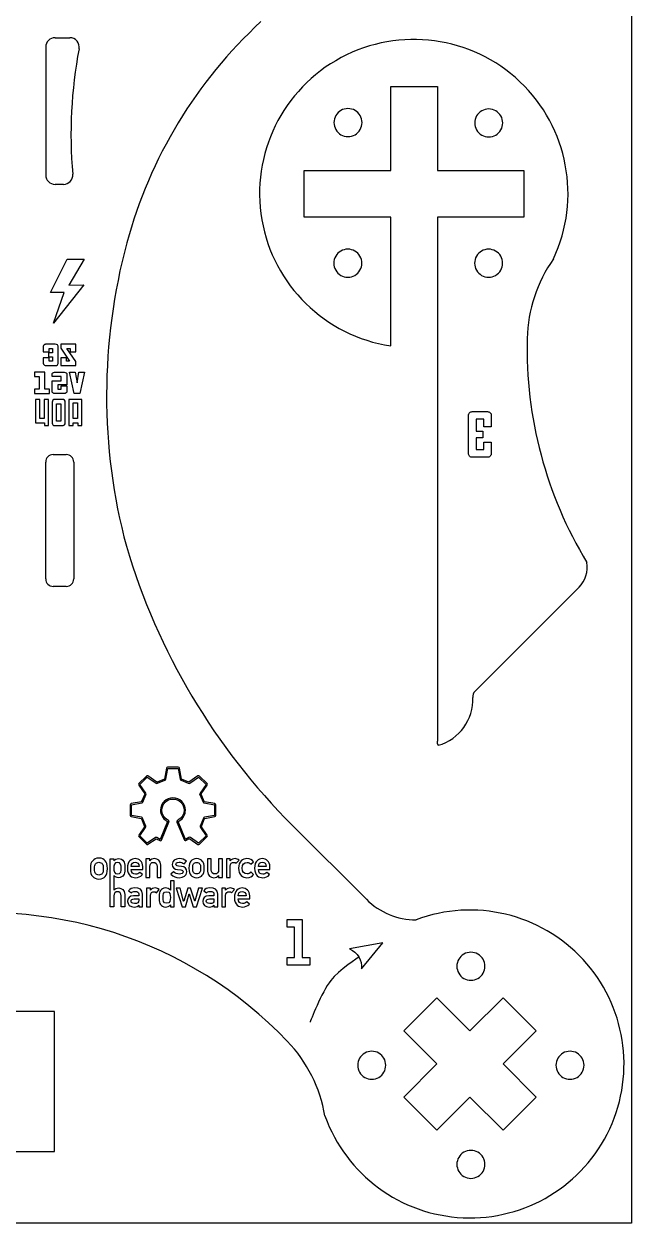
# Model space of a CAD drawing. Extents: x 0 to 853, y 0 to 850.
# Drawn here: x 665.9 to 851.4, y 0.3 to 364 of the extents above; entities that cross this region are included whole.
import ezdxf

# ---------------------------------------------------------------- set-up
doc = ezdxf.new("R2010")
doc.units = 0
doc.layers.add('corte', color=7, linetype='CONTINUOUS')
doc.layers.add('Grabado', color=7, linetype='CONTINUOUS')

msp = doc.modelspace()

# ---------------------------------------------------------------- linework, layer by layer
at = {"layer": 'corte', "color": 5}
for points in [[(672.513007, 356.996464), (672.513007, 318.154256)], [(675.345766, 359.829215), (679.839138, 359.829215)], [(777.104311, 345.041064), (791.268092, 345.041064)], [(777.104311, 319.546254), (777.104311, 345.041064)], [(791.268092, 345.041064), (791.268092, 319.546254)], [(750.901309, 319.546254), (777.104311, 319.546254)], [(750.901309, 305.382473), (750.901309, 319.546254)], [(791.268092, 319.546254), (817.471087, 319.546254)], [(817.471087, 319.546254), (817.471087, 305.382473)], [(677.887671, 315.321528), (675.345766, 315.321528)], [(777.104311, 305.382473), (750.901309, 305.382473)], [(777.104311, 266.334705), (777.104311, 305.382473)], [(791.268092, 305.382473), (791.268092, 146.540867)], [(817.471087, 305.382473), (791.268092, 305.382473)], [(674.779216, 233.350018), (678.745076, 233.350018)], [(672.513007, 195.661465), (672.513007, 231.083849)], [(681.011277, 231.083849), (681.011277, 195.661465)], [(678.745076, 193.395216), (674.779216, 193.395216)], [(802.592286, 161.548566), (834.166995, 193.123259)], [(747.340879, 120.852939), (769.730137, 98.463626)], [(675.21365, 64.478434), (661.049861, 64.478434)], [(675.21365, 21.987002), (675.21365, 64.478434)], [(661.049861, 21.987002), (675.21365, 21.987002)]]:
    msp.add_lwpolyline(points, dxfattribs=at)
for points in [[(764.144959, 338.327428)], [(806.806277, 338.206461)], [(764.102667, 295.66611)], [(806.763985, 295.66611)], [(805.644673, 78.158763)], [(775.598704, 48.112875)], [(835.690561, 48.112875)], [(805.644673, 18.066906)]]:
    msp.add_lwpolyline(points, close=True, dxfattribs=at)
at = {"layer": 'corte', "color": 1}
msp.add_lwpolyline([(781.089418, 58.523826), (791.104725, 48.508511), (781.089418, 38.493205), (791.104725, 28.477898), (801.120032, 38.493205), (811.135347, 28.477898), (821.150654, 38.493205), (811.135339, 48.508511), (821.150654, 58.523826), (811.135347, 68.539133), (801.120032, 58.523826), (791.104725, 68.539133)], close=True, dxfattribs=at)
at = {"layer": 'corte', "color": 5}
for points in [[(737.755862, 364.698913), (718.155957, 346.597482), (704.067211, 323.328278), (697.112023, 297.570883)], [(816.265686, 346.455291), (801.656929, 360.317492), (779.811623, 363.263896), (762.052336, 353.767362)], [(675.345766, 359.829215), (673.781279, 359.829217), (672.51301, 358.560951), (672.513007, 356.996464)], [(682.622523, 356.469887), (680.249512, 343.926537), (679.60596, 331.117236), (680.709814, 318.399204)], [(682.02044, 358.803785), (681.482274, 359.453309), (680.682646, 359.829215), (679.839138, 359.829215)], [(682.622523, 356.469887), (682.779319, 357.298693), (682.558606, 358.154261), (682.02044, 358.803785)], [(762.052336, 353.767362), (744.29305, 344.270829), (734.613226, 324.466797), (738.029982, 304.619827)], [(826.408888, 292.699648), (834.961654, 310.932218), (830.874444, 332.59309), (816.265686, 346.455291)], [(764.144959, 338.327428), (762.626268, 338.32836), (761.222541, 337.518683), (760.462927, 336.203614)], [(767.82699, 336.203614), (767.067376, 337.518683), (765.663649, 338.32836), (764.144959, 338.327428)], [(760.462927, 336.203614), (759.703313, 334.888544), (759.703313, 333.268042), (760.462927, 331.952973)], [(767.82699, 331.952973), (768.586605, 333.268042), (768.586605, 334.888544), (767.82699, 336.203614)], [(803.124245, 336.082646), (802.364631, 334.767577), (802.364631, 333.147075), (803.124245, 331.832005)], [(806.806277, 338.206461), (805.287586, 338.207393), (803.883859, 337.397716), (803.124245, 336.082646)], [(810.488308, 336.082646), (809.728694, 337.397716), (808.324967, 338.207393), (806.806277, 338.206461)], [(810.488308, 331.832005), (811.247923, 333.147075), (811.247923, 334.767577), (810.488308, 336.082646)], [(760.462927, 331.952973), (761.222541, 330.637903), (762.626268, 329.828226), (764.144959, 329.829158)], [(764.144959, 329.829158), (765.663649, 329.828226), (767.067376, 330.637903), (767.82699, 331.952973)], [(803.124245, 331.832005), (803.883859, 330.516936), (805.287586, 329.707259), (806.806277, 329.708191)], [(806.806277, 329.708191), (808.324967, 329.707259), (809.728694, 330.516936), (810.488308, 331.832005)], [(672.513007, 318.154256), (672.513023, 316.589778), (673.781288, 315.321527), (675.345766, 315.321528)], [(679.975526, 316.239775), (680.512063, 316.824894), (680.778452, 317.608303), (680.709814, 318.399204)], [(677.887671, 315.321528), (678.681545, 315.32153), (679.438988, 315.654657), (679.975526, 316.239775)], [(738.029982, 304.619827), (741.446739, 284.772858), (757.191765, 269.345842), (777.104311, 266.334705)], [(697.112023, 297.570883), (688.978907, 267.451268), (688.928944, 235.719933), (696.967167, 205.574856)], [(764.102667, 295.66611), (762.583976, 295.667042), (761.18025, 294.857365), (760.420635, 293.542296)], [(767.784699, 293.542296), (767.025084, 294.857365), (765.621358, 295.667042), (764.102667, 295.66611)], [(806.763985, 295.66611), (805.245294, 295.667042), (803.841568, 294.857365), (803.081953, 293.542296)], [(810.446017, 293.542296), (809.686402, 294.857365), (808.282676, 295.667042), (806.763985, 295.66611)], [(760.420635, 293.542296), (759.661021, 292.227226), (759.661021, 290.606724), (760.420635, 289.291655)], [(767.784699, 289.291655), (768.544313, 290.606724), (768.544313, 292.227226), (767.784699, 293.542296)], [(803.081953, 293.542296), (802.322339, 292.227226), (802.322339, 290.606724), (803.081953, 289.291655)], [(810.446017, 289.291655), (811.205631, 290.606724), (811.205631, 292.227226), (810.446017, 293.542296)], [(826.408888, 292.699648), (821.418729, 285.627821), (818.648393, 277.229731), (818.451313, 268.576779)], [(760.420635, 289.291655), (761.18025, 287.976585), (762.583976, 287.166908), (764.102667, 287.16784)], [(764.102667, 287.16784), (765.621358, 287.166908), (767.025084, 287.976585), (767.784699, 289.291655)], [(803.081953, 289.291655), (803.841568, 287.976585), (805.245294, 287.166908), (806.763985, 287.16784)], [(806.763985, 287.16784), (808.282676, 287.166908), (809.686402, 287.976585), (810.446017, 289.291655)], [(818.451313, 268.576779), (817.907062, 244.679231), (824.1737, 221.120119), (836.519267, 200.651216)], [(674.779216, 233.350018), (673.527638, 233.35002), (672.513027, 232.335427), (672.513007, 231.083849)], [(681.011277, 231.083849), (681.011257, 232.335424), (679.996651, 233.350016), (678.745076, 233.350018)], [(696.967167, 205.574856), (706.427698, 173.574091), (723.744794, 144.449027), (747.340879, 120.852939)], [(834.166995, 193.123259), (836.138512, 195.094775), (837.017552, 197.907958), (836.519267, 200.651216)], [(672.513007, 195.661465), (672.512995, 195.060422), (672.751751, 194.483992), (673.176749, 194.058986)], [(673.176749, 194.058986), (673.601747, 193.633981), (674.178173, 193.395215), (674.779216, 193.395216)], [(678.745076, 193.395216), (679.346118, 193.395217), (679.922541, 193.633984), (680.347538, 194.058989)], [(680.347538, 194.058989), (680.772534, 194.483994), (681.011288, 195.060423), (681.011277, 195.661465)], [(802.592286, 161.548566), (802.105382, 161.061642), (801.866281, 160.379749), (801.942479, 159.695377)], [(791.515591, 145.178983), (797.937381, 147.013783), (802.254349, 153.023899), (801.942479, 159.695377)], [(791.268092, 146.540867), (791.108045, 146.074762), (791.201781, 145.558973), (791.515591, 145.178983)], [(745.743001, 55.427358), (716.25915, 86.285484), (673.155468, 100.115502), (631.221927, 92.171981)], [(769.730137, 98.463626), (773.721968, 94.47179), (779.139447, 92.234435), (784.78474, 92.246251)], [(835.380548, 80.2269), (822.514102, 94.124505), (802.526785, 98.872617), (784.78474, 92.246251)], [(799.270922, 81.83865), (797.956225, 81.079609), (797.146338, 79.676845), (797.146338, 78.158763)], [(803.520089, 81.83865), (802.205392, 82.597691), (800.585619, 82.597691), (799.270922, 81.83865)], [(805.644673, 78.158763), (805.644673, 79.676845), (804.834786, 81.079609), (803.520089, 81.83865)], [(843.471365, 28.856292), (851.443183, 46.035902), (848.246995, 66.329295), (835.380548, 80.2269)], [(797.146338, 78.158763), (797.146338, 76.640682), (797.956225, 75.237917), (799.270922, 74.478876)], [(803.520089, 74.478876), (804.834786, 75.237917), (805.644673, 76.640682), (805.644673, 78.158763)], [(799.270922, 74.478876), (800.585619, 73.719835), (802.205392, 73.719835), (803.520089, 74.478876)], [(757.173628, 32.743122), (755.701644, 41.272216), (751.722208, 49.169462), (745.743001, 55.427358)], [(769.222514, 51.799938), (767.906559, 51.03898), (767.097357, 49.633001), (767.10045, 48.112875)], [(773.47664, 51.799938), (772.160685, 52.560895), (770.538469, 52.560895), (769.222514, 51.799938)], [(775.598704, 48.112875), (775.601797, 49.633001), (774.792595, 51.03898), (773.47664, 51.799938)], [(829.314371, 51.799938), (827.998416, 51.03898), (827.189214, 49.633001), (827.192307, 48.112875)], [(833.568497, 51.799938), (832.252542, 52.560895), (830.630326, 52.560895), (829.314371, 51.799938)], [(835.690561, 48.112875), (835.693654, 49.633001), (834.884452, 51.03898), (833.568497, 51.799938)], [(767.10045, 48.112875), (767.097357, 46.592749), (767.906559, 45.186769), (769.222514, 44.425812)], [(773.47664, 44.425812), (774.792595, 45.186769), (775.601797, 46.592749), (775.598704, 48.112875)], [(827.192307, 48.112875), (827.189214, 46.592749), (827.998416, 45.186769), (829.314371, 44.425812)], [(833.568497, 44.425812), (834.884452, 45.186769), (835.693654, 46.592749), (835.690561, 48.112875)], [(769.222514, 44.425812), (770.538469, 43.664855), (772.160685, 43.664855), (773.47664, 44.425812)], [(829.314371, 44.425812), (830.630326, 43.664855), (832.252542, 43.664855), (833.568497, 44.425812)], [(757.173628, 32.743122), (763.568771, 14.916427), (780.099472, 2.719161), (799.019375, 1.867013)], [(799.019375, 1.867013), (817.939278, 1.014865), (835.499547, 11.676683), (843.471365, 28.856292)], [(803.520089, 21.746793), (802.205392, 22.505833), (800.585619, 22.505833), (799.270922, 21.746793)], [(799.270922, 21.746793), (797.956225, 20.987752), (797.146338, 19.584987), (797.146338, 18.066906)], [(805.644673, 18.066906), (805.644673, 19.584987), (804.834786, 20.987752), (803.520089, 21.746793)], [(797.146338, 18.066906), (797.146338, 16.548825), (797.956225, 15.14606), (799.270922, 14.387019)], [(803.520089, 14.387019), (804.834786, 15.14606), (805.644673, 16.548825), (805.644673, 18.066906)], [(799.270922, 14.387019), (800.585619, 13.627978), (802.205392, 13.627978), (803.520089, 14.387019)]]:
    msp.add_open_spline(points, degree=3, dxfattribs=at)
at = {"layer": 'Grabado', "color": 1}
for points in [[(0.280134, 850.095857), (850.10729, 850.095857), (850.10729, 0.268701), (0.280134, 0.268701)], [(679.045375, 292.592055), (684.203815, 292.592055), (679.540015, 284.748397), (684.062485, 284.819047), (674.876223, 273.194895), (678.126745, 282.52248), (673.957593, 282.52248)], [(677.107572, 266.849566), (677.107572, 265.650366), (679.775793, 261.653031), (678.846412, 261.653031), (678.846412, 262.692338), (677.107572, 262.692338), (677.107572, 260.353897), (681.604574, 260.353897), (681.604574, 261.553097), (678.946346, 265.540439), (679.88572, 265.540439), (679.88572, 264.511125), (681.604574, 264.511125), (681.604574, 266.849566)], [(669.144129, 257.046102), (670.533203, 257.046102), (670.533203, 253.158694), (669.144129, 253.158694), (669.144129, 251.85956), (673.641131, 251.85956), (673.641131, 253.158694), (672.26205, 253.158694), (672.26205, 258.355229), (669.144129, 258.355229)], [(679.73207, 258.355229), (681.480904, 258.355229), (682.010551, 255.117388), (682.560185, 258.355229), (684.299025, 258.355229), (682.859985, 251.85956), (681.181104, 251.85956)], [(672.041469, 249.09751), (672.041469, 244.304705), (670.722349, 244.304705), (670.722349, 250.108836), (669.403228, 250.108836), (669.403228, 242.985585), (672.129411, 242.985585), (672.129411, 242.150142), (673.382575, 242.150142), (673.382575, 250.108836), (672.041469, 250.108836)], [(675.811268, 243.45827), (675.811268, 248.756737), (677.130388, 248.756737), (677.130388, 243.45827)], [(677.658037, 250.08685)], [(679.537096, 250.108836), (679.537096, 242.150142), (680.856216, 242.150142), (680.856216, 242.985585), (682.263278, 242.985585), (682.263278, 242.150142), (683.516443, 242.150142), (683.516443, 250.108836)], [(682.175337, 249.09751), (682.175337, 244.304705), (680.856216, 244.304705), (680.856216, 249.09751)], [(717.223968, 96.191782), (718.223988, 96.191782), (720.0271, 101.829397), (718.828315, 101.829397), (717.744468, 97.871782), (717.724743, 97.871782), (716.447133, 101.829397), (715.62604, 101.829397), (714.343563, 97.871782), (714.325188, 97.871782), (713.246335, 101.829397), (712.04755, 101.829397), (713.848953, 96.191782), (714.84412, 96.191782), (716.024905, 100.142857), (716.049955, 100.142857), (717.224178, 96.191782)], [(745.66329, 89.982591), (745.66329, 92.304243), (750.26822, 92.304243), (750.26822, 80.772723), (752.570685, 80.772723), (752.570685, 78.451071), (745.66329, 78.451071), (745.66329, 80.772723), (747.965755, 80.772723), (747.965755, 89.982591)], [(768.239806, 77.345235)]]:
    msp.add_lwpolyline(points, close=True, dxfattribs=at)
for points in [[(671.798607, 266.199999), (671.798607, 264.511125)], [(671.798607, 264.511125), (673.537448, 264.511125), (673.537448, 265.540439), (674.576755, 265.540439), (674.576755, 264.181345), (673.327588, 264.181345), (673.327588, 263.012125), (674.576755, 263.012125), (674.576755, 261.653031), (673.537448, 261.653031), (673.537448, 262.692338), (671.798607, 262.692338), (671.798607, 261.003464)], [(675.436182, 266.849566), (672.668028, 266.849566)], [(676.295609, 261.003464), (676.295609, 266.199999)], [(672.668028, 260.353897), (675.436182, 260.353897)], [(675.322506, 258.355229), (678.09066, 258.355229)], [(677.231233, 255.687008), (677.231233, 257.056096), (674.453085, 257.056096), (674.453085, 257.705663)], [(674.453085, 252.509127), (674.453085, 255.687008), (677.231233, 255.687008)], [(678.950087, 257.705663), (678.950087, 254.517788), (676.191926, 254.517788), (676.191926, 253.158694), (677.231233, 253.158694), (677.231233, 254.198001), (678.950087, 254.198001), (678.950087, 252.509127)], [(678.09066, 251.85956), (675.322506, 251.85956)], [(674.492147, 249.295378), (674.492147, 242.930621)], [(677.658037, 250.08685), (675.28362, 250.08685)], [(678.449509, 242.930621), (678.449509, 249.295378)], [(800.667179, 233.686153), (800.667179, 245.236852)], [(801.818412, 246.388084), (806.423342, 246.388084)], [(807.574574, 245.236852), (807.574574, 241.763967), (805.272109, 241.763967), (805.272109, 244.066432), (802.969644, 244.066432), (802.969644, 240.478424), (805.041863, 240.478424), (805.041863, 238.44458), (802.969644, 238.44458), (802.969644, 234.856572), (805.272109, 234.856572), (805.272109, 237.159037), (807.574574, 237.159037)], [(675.28362, 242.150142), (677.789949, 242.150142)], [(807.574574, 237.159037), (807.574574, 233.686153)], [(806.423342, 232.53492), (801.818412, 232.53492)], [(712.70947, 138.50571), (709.477248, 138.50571), (709.477645, 138.504847)], [(703.041588, 135.824467), (703.055688, 135.840067), (700.761903, 133.55409), (700.760403, 133.55109)], [(702.886608, 130.637617), (702.883608, 130.644367), (701.066065, 133.292602), (703.320813, 135.539542), (706.003398, 133.698577)], [(706.245513, 134.017935), (706.242513, 134.020935), (703.51933, 135.891555), (703.51783, 135.891555)], [(708.503103, 134.932642), (708.484428, 134.929642), (706.289013, 134.022435), (706.284513, 134.020935)], [(709.11382, 138.206617), (709.11382, 138.203617), (708.507978, 134.951092), (708.507978, 134.948092)], [(708.901473, 134.885295), (709.499515, 138.105022), (709.50127, 138.105142)], [(709.50127, 138.105142), (712.685088, 138.105142), (713.28625, 134.879167), (713.28775, 134.879167)], [(709.50427, 138.120292), (709.50577, 138.128542)], [(709.50577, 138.128542), (709.50577, 138.121792)], [(713.679138, 134.954955), (713.074855, 138.194977)], [(715.909195, 134.018505), (715.90117, 134.021505), (713.705763, 134.93028), (713.688588, 134.93328)], [(718.674318, 135.895005), (718.671318, 135.892005), (715.949695, 134.024505), (715.948195, 134.023005)], [(716.17801, 133.695607), (718.866843, 135.542812), (721.120023, 133.294312), (719.302495, 130.644517), (719.299495, 130.637767)], [(721.43017, 133.549815), (721.42717, 133.552815), (719.141193, 135.834105)], [(700.730778, 133.07952), (702.543633, 130.435972)], [(706.456225, 133.659577), (708.61885, 134.552722), (708.5845, 134.541772)], [(713.604723, 134.541892), (713.570373, 134.552842), (715.72675, 133.661257)], [(719.64388, 130.43634), (721.458295, 133.079887), (721.458295, 133.081387)], [(701.54593, 128.078977), (698.39959, 127.49655), (698.39284, 127.49505)], [(701.558395, 123.355095), (701.551645, 123.358095), (698.508363, 123.91866), (698.508363, 127.110285), (701.621913, 127.686457), (701.623413, 127.686457)], [(702.556083, 130.381297), (702.553083, 130.373272), (701.581855, 128.112277), (701.580355, 128.105527)], [(701.95444, 127.970647), (702.906933, 130.192605)], [(719.27917, 130.192755), (719.271145, 130.208355), (720.231445, 127.959855)], [(720.59935, 128.117332), (719.63593, 130.37364), (719.63143, 130.381665)], [(720.564033, 127.6866), (720.565533, 127.6866), (723.682203, 127.10886), (723.682203, 123.920362), (720.63892, 123.358237), (720.63217, 123.356737)], [(723.795625, 127.494352), (723.745675, 127.310107), (723.7816, 127.49904), (720.643075, 128.079907)], [(698.11021, 127.129665), (698.11021, 123.900562)], [(724.081375, 123.90144), (724.081375, 127.130542)], [(698.402208, 123.532065), (698.403708, 123.532065), (701.461045, 122.96838)], [(702.464868, 120.479235), (700.72072, 117.944985)], [(705.779043, 117.17346), (703.31662, 115.485525), (701.061873, 117.735592), (702.795093, 120.254227), (702.796593, 120.255727)], [(701.510995, 122.918505), (702.460368, 120.52791), (702.463368, 120.519885)], [(702.819993, 120.697612), (701.876868, 123.07572), (701.875368, 123.07872)], [(709.243923, 122.177932), (709.485948, 122.032717), (707.26243, 116.650357), (706.239678, 117.201562)], [(707.598685, 116.417985), (707.601685, 116.424735), (709.862673, 121.89609), (709.862673, 121.89759)], [(709.29772, 122.636047), (709.288345, 122.644072), (709.275895, 122.652097)], [(709.733125, 122.353545), (709.728625, 122.356545), (709.444435, 122.525182), (709.442935, 122.525182)], [(712.311385, 121.905772), (712.311385, 121.904272), (714.57862, 116.448532)], [(712.74391, 122.52717), (712.74091, 122.52567), (712.467655, 122.36016)], [(712.686468, 122.044342), (712.681968, 122.053717), (712.681968, 122.053342)], [(712.681968, 122.053342), (712.684968, 122.048842)], [(715.944723, 117.19986), (714.92509, 116.651797), (712.692205, 122.026335), (712.94515, 122.179357), (712.9384, 122.177857)], [(712.904725, 122.652097), (712.88755, 122.641147), (712.87195, 122.625547)], [(719.400168, 120.24786), (721.119333, 117.732352), (718.869273, 115.482292), (716.40061, 117.178035)], [(720.310503, 123.072547), (719.358018, 120.68976)], [(721.45681, 117.950962), (719.72203, 120.48522), (719.72053, 120.48822)], [(719.72203, 120.52887), (719.72353, 120.53187), (720.682263, 122.925585)], [(720.727488, 122.96931), (723.783258, 123.532995), (723.786258, 123.534495)], [(700.753495, 117.479662), (700.757995, 117.475162), (703.05178, 115.186057)], [(703.515535, 115.137705), (703.518535, 115.139205), (706.018428, 116.85213), (706.022928, 116.85663)], [(706.038978, 116.85663), (706.041978, 116.85513), (707.144365, 116.260215), (707.145865, 116.258715)], [(715.036135, 116.259592), (715.037635, 116.261092), (716.150958, 116.857567), (716.155458, 116.860567)], [(716.169558, 116.851192), (716.171058, 116.851192), (718.66783, 115.136707), (718.67233, 115.133707)], [(719.12983, 115.178932), (719.13133, 115.180432), (721.428235, 117.477345), (721.434985, 117.484095)], [(692.026368, 96.191782), (692.026368, 110.733322), (693.169323, 110.733322), (693.169323, 110.143822)], [(704.0734, 110.130622), (704.055025, 110.130622), (704.055025, 110.733322), (702.91207, 110.733322), (702.91207, 105.095647), (702.91231, 105.095647)], [(714.460113, 109.208347), (715.16467, 110.029447)], [(722.689495, 107.371747), (722.689495, 110.733322), (721.561248, 110.733322), (721.561248, 106.974322), (721.560888, 106.974322)], [(724.902798, 105.698422), (724.934298, 105.698422), (724.934298, 105.095647), (726.057543, 105.095647), (726.057543, 110.733322), (724.934298, 110.733322), (724.934298, 107.371747)], [(728.46961, 110.130547), (728.43676, 110.130547), (728.43676, 110.733322), (727.301943, 110.733322), (727.301943, 105.095647), (727.301958, 105.095647)], [(730.284145, 109.386697), (731.111808, 110.368747)], [(734.716458, 109.073047), (735.55069, 109.823572)], [(693.169323, 105.698422), (693.156198, 101.226697)], [(700.808733, 108.424447), (698.435725, 108.424447)], [(698.435725, 107.488372), (701.949993, 107.488372)], [(701.835033, 105.948022), (701.007385, 106.641022)], [(701.949993, 107.488372), (701.949993, 108.424447)], [(702.91231, 105.095647), (704.055258, 105.095647), (704.055258, 108.450697)], [(706.287048, 108.450697), (706.287048, 105.095647), (707.41516, 105.095647), (707.41516, 108.848122)], [(711.271008, 106.821922), (710.48275, 106.038547), (710.48275, 106.038247)], [(712.471368, 107.462647), (713.471523, 107.371972)], [(713.663718, 108.450697), (712.72768, 108.521947)], [(727.301958, 105.095647), (728.436768, 105.095647), (728.436768, 108.475297)], [(735.55069, 106.011997), (734.716458, 106.755997)], [(739.355553, 108.424447), (736.980955, 108.424447)], [(736.980955, 107.488372), (740.490355, 107.488372)], [(740.38198, 105.948022), (739.554325, 106.641022)], [(740.490355, 107.488372), (740.490355, 108.424447)], [(710.302105, 96.191782), (711.438505, 96.191782), (711.438505, 104.100472), (710.302105, 104.100472), (710.302105, 101.226697)], [(693.156198, 99.546757), (693.156198, 96.191782), (692.019678, 96.191782), (692.026368, 96.191782)], [(696.517675, 99.937582), (696.517675, 96.191782), (695.394423, 96.191782), (695.394423, 99.546757)], [(697.61464, 101.067472), (698.506405, 100.392472)], [(700.731498, 100.105132), (700.731498, 99.513982), (699.159993, 99.513982)], [(699.378333, 98.577907), (700.731498, 98.577907), (700.731498, 98.167357)], [(700.731498, 96.191782), (701.867883, 96.191782), (701.867883, 100.041007)], [(704.260608, 101.226697), (704.247483, 101.226697), (704.247483, 101.829397), (703.110963, 101.829397), (703.110963, 96.191782), (703.111068, 96.191782)], [(703.111068, 96.191782), (704.247468, 96.191782), (704.247468, 99.584482)], [(706.094853, 100.469722), (706.90936, 101.458297)], [(720.406383, 101.067472), (721.298148, 100.392472)], [(723.523368, 100.105132), (723.523368, 99.513982), (721.951735, 99.513982)], [(722.16364, 98.577907), (723.52324, 98.577907), (723.52324, 98.167357), (723.523368, 98.167357)], [(723.523368, 96.191782), (724.646478, 96.191782), (724.646478, 100.041007)], [(727.05235, 101.226697), (727.039225, 101.226697), (727.039225, 101.829397), (725.90284, 101.829397), (725.90284, 96.191782), (725.902818, 96.191782)], [(725.902818, 96.191782), (727.039203, 96.191782), (727.039203, 99.584482)], [(728.88016, 100.469722), (729.701238, 101.458297)], [(733.235215, 99.513982), (730.8622, 99.513982)], [(730.8622, 98.577907), (734.371608, 98.577907)], [(734.371608, 98.577907), (734.371608, 99.513982)], [(700.70692, 96.692707), (700.73197, 96.692707), (700.73197, 96.191782), (700.731498, 96.191782)], [(710.302105, 96.774757), (710.302105, 96.191782)], [(723.49696, 96.692707), (723.52321, 96.692707), (723.52321, 96.191782), (723.523368, 96.191782)], [(734.261508, 97.032532), (733.433853, 97.730557)], [(768.239806, 77.345235), (774.715569, 85.277669), (764.644189, 83.427935)]]:
    msp.add_lwpolyline(points, dxfattribs=at)
for points in [[(671.868561, 266.449833), (671.821925, 266.369886), (671.798607, 266.286608), (671.798607, 266.199999)], [(672.058434, 266.659693), (671.978487, 266.599733), (671.915196, 266.52978), (671.868561, 266.449833)], [(672.328254, 266.7996), (672.228321, 266.766289), (672.138381, 266.719653), (672.058434, 266.659693)], [(672.668028, 266.849566), (672.548108, 266.849566), (672.43485, 266.832911), (672.328254, 266.7996)], [(676.045776, 266.6497), (675.87922, 266.782944), (675.676022, 266.849566), (675.436182, 266.849566)], [(676.295609, 266.199999), (676.295609, 266.373217), (676.212331, 266.523117), (676.045776, 266.6497)], [(671.798607, 261.003464), (671.798607, 260.916855), (671.821925, 260.833577), (671.868561, 260.75363)], [(671.868561, 260.75363), (671.915196, 260.673684), (671.978487, 260.60373), (672.058434, 260.54377)], [(672.058434, 260.54377), (672.138381, 260.48381), (672.228321, 260.437175), (672.328254, 260.403864)], [(672.328254, 260.403864), (672.43485, 260.370553), (672.548108, 260.353897), (672.668028, 260.353897)], [(674.712912, 258.165356), (674.792859, 258.225316), (674.882799, 258.271952), (674.982732, 258.305263)], [(674.982732, 258.305263), (675.089328, 258.338574), (675.202586, 258.355229), (675.322506, 258.355229)], [(675.436182, 260.353897), (675.676022, 260.353897), (675.87922, 260.417188), (676.045776, 260.54377)], [(676.045776, 260.54377), (676.212331, 260.677015), (676.295609, 260.830246), (676.295609, 261.003464)], [(678.09066, 258.355229), (678.3305, 258.355229), (678.533698, 258.288607), (678.700254, 258.155363)], [(674.453085, 257.705663), (674.453085, 257.792271), (674.476403, 257.875549), (674.523039, 257.955496)], [(674.523039, 257.955496), (674.569674, 258.035443), (674.632966, 258.105396), (674.712912, 258.165356)], [(678.700254, 258.155363), (678.86681, 258.02878), (678.950087, 257.87888), (678.950087, 257.705663)], [(674.523039, 252.259294), (674.476403, 252.33924), (674.453085, 252.422518), (674.453085, 252.509127)], [(674.712912, 252.049433), (674.632966, 252.109394), (674.569674, 252.179347), (674.523039, 252.259294)], [(674.982732, 251.909527), (674.882799, 251.942838), (674.792859, 251.989473), (674.712912, 252.049433)], [(675.322506, 251.85956), (675.202586, 251.85956), (675.089328, 251.876216), (674.982732, 251.909527)], [(678.700254, 252.049433), (678.533698, 251.922851), (678.3305, 251.85956), (678.09066, 251.85956)], [(678.950087, 252.509127), (678.950087, 252.335909), (678.86681, 252.182678), (678.700254, 252.049433)], [(674.722993, 249.856004), (674.569096, 249.702107), (674.492147, 249.515232), (674.492147, 249.295378)], [(675.28362, 250.08685), (675.063766, 250.08685), (674.876891, 250.009902), (674.722993, 249.856004)], [(678.218663, 249.856004), (678.064765, 250.009902), (677.87789, 250.08685), (677.658037, 250.08685)], [(678.449509, 249.295378), (678.449509, 249.515232), (678.37256, 249.702107), (678.218663, 249.856004)], [(800.667179, 245.236852), (800.667179, 245.556639), (800.782303, 245.831655), (801.012549, 246.061902)], [(801.012549, 246.061902), (801.230004, 246.279357), (801.498625, 246.388084), (801.818412, 246.388084)], [(806.423342, 246.388084), (806.743128, 246.388084), (807.018145, 246.279357), (807.248392, 246.061902)], [(807.248392, 246.061902), (807.465847, 245.831655), (807.574574, 245.556639), (807.574574, 245.236852)], [(674.492147, 242.930621), (674.492147, 242.710768), (674.554439, 242.527557), (674.679023, 242.380988)], [(674.679023, 242.380988), (674.803606, 242.241747), (675.005139, 242.164799), (675.28362, 242.150142)], [(677.789949, 242.150142), (677.980488, 242.179456), (678.13805, 242.267397), (678.262634, 242.413966)], [(678.262634, 242.413966), (678.387217, 242.567863), (678.449509, 242.740082), (678.449509, 242.930621)], [(801.012549, 232.88029), (800.782303, 233.097761), (800.667179, 233.366382), (800.667179, 233.686153)], [(801.818412, 232.53492), (801.498625, 232.534936), (801.230004, 232.65006), (801.012549, 232.88029)], [(807.248392, 232.88029), (807.018145, 232.65006), (806.743128, 232.534936), (806.423342, 232.53492)], [(807.574574, 233.686153), (807.574574, 233.366382), (807.465847, 233.097761), (807.248392, 232.88029)], [(709.477645, 138.504847), (709.28461, 138.504847), (709.15297, 138.388582), (709.11382, 138.206617)], [(713.074855, 138.194977), (713.04583, 138.386887), (712.899723, 138.50571), (712.70947, 138.50571)], [(703.280485, 135.94938), (703.198218, 135.941355), (703.106613, 135.904755), (703.041588, 135.824467)], [(703.51783, 135.891555), (703.44283, 135.94098), (703.36276, 135.957255), (703.280485, 135.94938)], [(708.498603, 134.935642), (708.491103, 134.927242), (708.482403, 134.928142), (708.503103, 134.932642)], [(708.507978, 134.948092), (708.509478, 134.959192), (708.506478, 134.944342), (708.498603, 134.935642)], [(708.5845, 134.541772), (708.68032, 134.562247), (708.745578, 134.613322), (708.796855, 134.671372)], [(708.796855, 134.671372), (708.847855, 134.729122), (708.887545, 134.796967), (708.901473, 134.885295)], [(709.50577, 138.121792), (709.50529, 138.119542), (709.50427, 138.12204), (709.50427, 138.120292)], [(713.28775, 134.879167), (713.30425, 134.79315), (713.342725, 134.726925), (713.393928, 134.669932)], [(713.393928, 134.669932), (713.445078, 134.612932), (713.509023, 134.56248), (713.604723, 134.541892)], [(713.691588, 134.93778), (713.683113, 134.94723), (713.677488, 134.963055), (713.679138, 134.954955)], [(713.688588, 134.93328), (713.709963, 134.92878), (713.700138, 134.92878), (713.691588, 134.93778)], [(719.141193, 135.834105), (719.012598, 135.972915), (718.816863, 135.984577), (718.674318, 135.895005)], [(700.760403, 133.55109), (700.639863, 133.4217), (700.61476, 133.234305), (700.730778, 133.07952)], [(706.003398, 133.698577), (706.14637, 133.59012), (706.302955, 133.586175), (706.456225, 133.659577)], [(706.284513, 134.020935), (706.287513, 134.022435), (706.226463, 134.03226), (706.245513, 134.017935)], [(715.72675, 133.661257), (715.882315, 133.581247), (716.036553, 133.596607), (716.17801, 133.695607)], [(715.948195, 134.023005), (715.955695, 134.027505), (715.89352, 134.026005), (715.909195, 134.018505)], [(721.458295, 133.081387), (721.572828, 133.235782), (721.548528, 133.420672), (721.43017, 133.549815)], [(698.39284, 127.49505), (698.221593, 127.4514), (698.11021, 127.300815), (698.11021, 127.129665)], [(701.566255, 128.093077), (701.553055, 128.081752), (701.533705, 128.076502), (701.54593, 128.078977)], [(701.580355, 128.105527), (701.587105, 128.123152), (701.579605, 128.104777), (701.566255, 128.093077)], [(701.623413, 127.686457), (701.709633, 127.703857), (701.770893, 127.743082), (701.82484, 127.789522)], [(701.82484, 127.789522), (701.878765, 127.835947), (701.92504, 127.887525), (701.95444, 127.970647)], [(702.543633, 130.435972), (702.548133, 130.427272), (702.542133, 130.354815), (702.556083, 130.381297)], [(702.906933, 130.192605), (702.99142, 130.35102), (702.967833, 130.498477), (702.886608, 130.637617)], [(711.088068, 129.26532), (709.009473, 129.26532), (707.32027, 127.576177), (707.32027, 125.492835)], [(707.72068, 125.493952), (707.72068, 127.361895), (709.225968, 128.866702), (711.08875, 128.866702)], [(714.8668, 125.492835), (714.8668, 127.57665), (713.171425, 129.26532), (711.088068, 129.26532)], [(711.08875, 128.866702), (712.956843, 128.866702), (714.467748, 127.36143), (714.467748, 125.493952)], [(719.299495, 130.637767), (719.218263, 130.49862), (719.194713, 130.35117), (719.27917, 130.192755)], [(719.63143, 130.381665), (719.645605, 130.35519), (719.63893, 130.427565), (719.64388, 130.43634)], [(720.231445, 127.959855), (720.263395, 127.884465), (720.308838, 127.833427), (720.362613, 127.788097)], [(720.362613, 127.788097), (720.416313, 127.742797), (720.478593, 127.70406), (720.564033, 127.6866)], [(720.62125, 128.095507), (720.606625, 128.107807), (720.595375, 128.126857), (720.59935, 128.117332)], [(720.643075, 128.079907), (720.654175, 128.077657), (720.635575, 128.082907), (720.62125, 128.095507)], [(724.081375, 127.130542), (724.081375, 127.313857), (723.963618, 127.449772), (723.795625, 127.494352)], [(698.11021, 123.900562), (698.11021, 123.728917), (698.223633, 123.568807), (698.402208, 123.532065)], [(707.32027, 125.492835), (707.32027, 124.159357), (708.012123, 122.99265), (709.05661, 122.316832)], [(709.275895, 122.652097), (708.338748, 123.257692), (707.72068, 124.297762), (707.72068, 125.493952)], [(714.467748, 125.493952), (714.467748, 124.298175), (713.84596, 123.257895), (712.904725, 122.652097)], [(713.12578, 122.321512), (714.171528, 122.997592), (714.8668, 124.16094), (714.8668, 125.492835)], [(723.786258, 123.534495), (723.96232, 123.57192), (724.081375, 123.719115), (724.081375, 123.90144)], [(701.461045, 122.96838), (701.44822, 122.97138), (701.50387, 122.927205), (701.509495, 122.920005)], [(701.509495, 122.920005), (701.509675, 122.919772), (701.510995, 122.918505), (701.510995, 122.918505)], [(701.875368, 123.07872), (701.815668, 123.21399), (701.72194, 123.313342), (701.558395, 123.355095)], [(702.463368, 120.519885), (702.459618, 120.52851), (702.451068, 120.458685), (702.464868, 120.479235)], [(702.796593, 120.255727), (702.894873, 120.401655), (702.893898, 120.548827), (702.819993, 120.697612)], [(709.05661, 122.316832), (709.05724, 122.31642), (709.05736, 122.316082), (709.05811, 122.315332)], [(709.05811, 122.315332), (709.112335, 122.269357), (709.172433, 122.218927), (709.243923, 122.177932)], [(709.442935, 122.525182), (709.41361, 122.541982), (709.349583, 122.591782), (709.29772, 122.636047)], [(709.876773, 122.14899), (709.854873, 122.225257), (709.815048, 122.298757), (709.733125, 122.353545)], [(709.862673, 121.89759), (709.902498, 121.987507), (709.898598, 122.073195), (709.876773, 122.14899)], [(712.308385, 122.157165), (712.28311, 122.080095), (712.27771, 121.994452), (712.311385, 121.905772)], [(712.467655, 122.36016), (712.38112, 122.309685), (712.333668, 122.23425), (712.308385, 122.157165)], [(712.684968, 122.048842), (712.687218, 122.043592), (712.685718, 122.046592), (712.686468, 122.044342)], [(712.87195, 122.625547), (712.84075, 122.594347), (712.775845, 122.545185), (712.74391, 122.52717)], [(712.9384, 122.177857), (713.006425, 122.216257), (713.06842, 122.26782), (713.12578, 122.321512)], [(719.358018, 120.68976), (719.292918, 120.543667), (719.290443, 120.3948), (719.400168, 120.24786)], [(719.72053, 120.48822), (719.73598, 120.467595), (719.72428, 120.53502), (719.72203, 120.52887)], [(720.63217, 123.356737), (720.466953, 123.316612), (720.367668, 123.216262), (720.310503, 123.072547)], [(720.682263, 122.925585), (720.681513, 122.922585), (720.736863, 122.97156), (720.727488, 122.96931)], [(700.72072, 117.944985), (700.610058, 117.787192), (700.640238, 117.61011), (700.753495, 117.479662)], [(706.00546, 117.253087), (705.929268, 117.248587), (705.852123, 117.229462), (705.779043, 117.17346)], [(706.239678, 117.201562), (706.160688, 117.247537), (706.08163, 117.257812), (706.00546, 117.253087)], [(706.022928, 116.85663), (706.011378, 116.847855), (706.019928, 116.85438), (706.030953, 116.85513)], [(706.030953, 116.85513), (706.041828, 116.855805), (706.051803, 116.84838), (706.038978, 116.85663)], [(707.145865, 116.258715), (707.317308, 116.17104), (707.523423, 116.26674), (707.598685, 116.417985)], [(714.57862, 116.448532), (714.636745, 116.26218), (714.867775, 116.175037), (715.036135, 116.259592)], [(716.39911, 117.178035), (716.26009, 117.275407), (716.10076, 117.296685), (715.944723, 117.19986)], [(716.155458, 116.860567), (716.125158, 116.841817), (716.175033, 116.847292), (716.169558, 116.851192)], [(716.40061, 117.178035), (716.40013, 117.178372), (716.39986, 117.177705), (716.39911, 117.178035)], [(721.434985, 117.484095), (721.54399, 117.614182), (721.573563, 117.795022), (721.45681, 117.950962)], [(703.05178, 115.186057), (703.12093, 115.113682), (703.20625, 115.0857), (703.284438, 115.07988)], [(703.284438, 115.07988), (703.362625, 115.07463), (703.439793, 115.088355), (703.515535, 115.137705)], [(718.67233, 115.133707), (718.815498, 115.048147), (718.99651, 115.053922), (719.12983, 115.178932)], [(686.75983, 110.170147), (686.278735, 109.629772), (686.07997, 109.117447), (686.07997, 107.777422)], [(688.659888, 110.964772), (687.691008, 110.964772), (687.099828, 110.541097), (686.75983, 110.170147)], [(687.337878, 107.777647), (687.337878, 108.674272), (687.421953, 108.918997), (687.645033, 109.252297)], [(687.645033, 109.252297), (687.83881, 109.501897), (688.22308, 109.707097), (688.659888, 109.707097)], [(690.551688, 110.170147), (690.20512, 110.541097), (689.627065, 110.964772), (688.659888, 110.964772)], [(688.659888, 109.707097), (689.088438, 109.707097), (689.48098, 109.501897), (689.673063, 109.252297)], [(689.673063, 109.252297), (689.89639, 108.918997), (689.973648, 108.674272), (689.973648, 107.757922)], [(691.231548, 107.777422), (691.231548, 109.117447), (691.032783, 109.629772), (690.551688, 110.170147)], [(693.169323, 110.143822), (693.522325, 110.527972), (694.047828, 110.797297), (694.619298, 110.797297)], [(694.277725, 109.662622), (693.220158, 109.662622), (693.169323, 108.733147), (693.169323, 107.905522)], [(695.400978, 107.905522), (695.400978, 108.790597), (695.349753, 109.662622), (694.277725, 109.662622)], [(694.619298, 110.797297), (695.31073, 110.797297), (695.81152, 110.490322), (696.131823, 110.066572)], [(696.131823, 110.066572), (696.447115, 109.662622), (696.5308, 109.296472), (696.5308, 107.905522)], [(699.62137, 110.797297), (698.530968, 110.797297), (697.292763, 110.092897), (697.292763, 107.898922)], [(698.435725, 108.424447), (698.4541, 109.284922), (698.948088, 109.726747), (699.62137, 109.726747)], [(701.949993, 108.424447), (701.949993, 109.874497), (700.866153, 110.797297), (699.62137, 110.797297)], [(699.62137, 109.726747), (700.296378, 109.726747), (700.782475, 109.284922), (700.808733, 108.424447)], [(704.055258, 108.450697), (704.055258, 109.225822), (704.523355, 109.662622), (705.170365, 109.662622)], [(705.543085, 110.797297), (704.933898, 110.797297), (704.432965, 110.580697), (704.0734, 110.130622)], [(705.170365, 109.662622), (705.805825, 109.662622), (706.287048, 109.225822), (706.287048, 108.450697)], [(707.41516, 108.848122), (707.41516, 110.117422), (706.41514, 110.797297), (705.543085, 110.797297)], [(712.95745, 110.797897), (711.758665, 110.797897), (710.853888, 110.214997), (710.853888, 109.067047)], [(711.98371, 109.053997), (711.98371, 109.438297), (712.226748, 109.727272), (712.95745, 109.727272)], [(715.16467, 110.029447), (714.606198, 110.497447), (713.94604, 110.797897), (712.95745, 110.797897)], [(712.95745, 109.727272), (713.568475, 109.727272), (714.016728, 109.528522), (714.460113, 109.208347)], [(716.55067, 110.079772), (716.120425, 109.591972), (715.941355, 109.130572), (715.941355, 107.923522)], [(718.269963, 110.797297), (717.384895, 110.797297), (716.86426, 110.419597), (716.55067, 110.079772)], [(717.076165, 107.923522), (717.076165, 108.733147), (717.14719, 108.949897), (717.352053, 109.252072)], [(717.352053, 109.252072), (717.525993, 109.483597), (717.872568, 109.662622), (718.269963, 109.662622)], [(719.97625, 110.079772), (719.66254, 110.419597), (719.142033, 110.797297), (718.269963, 110.797297)], [(718.269963, 109.662622), (718.654233, 109.662622), (719.00725, 109.483597), (719.174748, 109.252072)], [(719.174748, 109.252072), (719.391513, 108.949897), (719.455623, 108.733147), (719.455623, 107.905522)], [(720.592008, 107.923522), (720.592008, 109.130572), (720.413073, 109.591972), (719.97625, 110.079772)], [(728.436768, 108.475297), (728.436768, 109.296322), (728.981965, 109.662622), (729.540303, 109.662622)], [(729.926155, 110.797297), (729.328398, 110.797297), (728.816043, 110.580697), (728.46961, 110.130547)], [(729.540303, 109.662622), (729.829338, 109.662622), (730.021405, 109.591372), (730.284145, 109.386697)], [(731.111808, 110.368747), (730.758813, 110.638072), (730.381105, 110.797297), (729.926155, 110.797297)], [(733.530805, 110.797297), (732.228498, 110.797297), (730.970583, 109.976197), (730.970583, 107.912047)], [(732.113545, 107.912047), (732.113545, 109.143697), (732.652173, 109.662622), (733.58164, 109.662622)], [(735.55069, 109.823572), (735.069468, 110.393347), (734.389593, 110.797297), (733.530805, 110.797297)], [(733.58164, 109.662622), (734.03647, 109.662622), (734.43559, 109.419547), (734.716458, 109.073047)], [(738.161755, 110.797297), (737.071353, 110.797297), (735.839718, 110.092897), (735.839718, 107.898922)], [(736.980955, 108.424447), (737.00068, 109.284922), (737.495028, 109.726747), (738.161755, 109.726747)], [(740.490355, 108.424447), (740.490355, 109.874497), (739.40653, 110.797297), (738.161755, 110.797297)], [(738.161755, 109.726747), (738.841615, 109.726747), (739.322703, 109.284922), (739.355553, 108.424447)], [(686.07997, 107.777422), (686.07997, 106.415947), (686.278735, 105.903622), (686.75983, 105.378097)], [(687.645033, 106.281547), (687.42169, 106.621522), (687.337878, 106.859572), (687.337878, 107.777647)], [(688.659888, 105.826672), (688.22308, 105.826672), (687.83881, 106.025347), (687.645033, 106.281547)], [(689.673063, 106.281547), (689.48098, 106.025347), (689.088438, 105.826672), (688.659888, 105.826672)], [(689.973648, 107.757922), (689.973648, 106.859572), (689.89618, 106.621522), (689.673063, 106.281547)], [(690.551688, 105.378097), (691.032783, 105.903622), (691.231548, 106.415947), (691.231548, 107.777422)], [(693.169323, 107.905522), (693.169323, 107.097547), (693.220548, 106.153222), (694.277725, 106.153222)], [(694.619298, 105.025072), (694.047828, 105.025072), (693.586435, 105.294397), (693.169323, 105.698422)], [(694.277725, 106.153222), (695.350135, 106.153222), (695.400978, 107.038447), (695.400978, 107.905522)], [(696.131823, 105.768922), (695.81152, 105.332122), (695.31073, 105.025072), (694.619298, 105.025072)], [(696.5308, 107.905522), (696.5308, 106.526047), (696.446718, 106.153222), (696.131823, 105.768922)], [(697.292763, 107.898922), (697.292763, 105.583447), (698.64763, 105.025147), (699.795453, 105.025147)], [(699.775743, 106.082722), (698.999058, 106.082722), (698.435725, 106.563772), (698.435725, 107.488372)], [(701.007385, 106.641022), (700.680648, 106.287922), (700.206003, 106.082722), (699.775743, 106.082722)], [(699.795453, 105.025147), (700.559133, 105.025147), (701.283265, 105.294397), (701.835033, 105.948022)], [(710.48275, 106.038247), (711.207025, 105.365122), (712.04782, 105.025147), (712.96402, 105.025147)], [(710.853888, 109.067047), (710.853888, 108.098272), (711.540325, 107.539822), (712.471368, 107.462647)], [(713.04784, 106.096072), (712.297428, 106.096072), (711.758665, 106.340647), (711.271008, 106.821922)], [(712.72768, 108.521947), (712.162773, 108.566197), (711.98371, 108.809272), (711.98371, 109.053997)], [(712.96402, 105.025147), (714.272898, 105.025147), (715.29934, 105.665572), (715.29934, 106.762522)], [(714.157945, 106.821922), (714.157945, 106.340647), (713.696433, 106.096072), (713.04784, 106.096072)], [(713.471523, 107.371972), (713.862363, 107.340472), (714.157945, 107.219347), (714.157945, 106.821922)], [(715.29934, 106.762522), (715.29934, 107.654197), (714.82468, 108.373447), (713.663718, 108.450697)], [(715.941355, 107.923522), (715.941355, 106.691872), (716.120425, 106.230472), (716.55067, 105.755797)], [(716.55067, 105.755797), (716.86426, 105.396247), (717.384895, 105.025147), (718.269963, 105.025147)], [(717.352053, 106.563772), (717.146718, 106.879072), (717.076165, 107.097547), (717.076165, 107.923522)], [(718.269963, 106.153222), (717.872568, 106.153222), (717.525993, 106.340422), (717.352053, 106.563772)], [(719.174748, 106.563772), (719.00737, 106.340422), (718.654233, 106.153222), (718.269963, 106.153222)], [(718.269963, 105.025147), (719.142033, 105.025147), (719.66254, 105.396247), (719.97625, 105.755797)], [(719.455623, 107.905522), (719.455623, 107.097547), (719.391273, 106.879072), (719.174748, 106.563772)], [(719.97625, 105.755797), (720.413073, 106.230472), (720.592008, 106.691872), (720.592008, 107.923522)], [(721.560888, 106.974322), (721.560888, 105.711547), (722.56105, 105.025147), (723.452688, 105.025147)], [(723.825888, 106.153222), (723.164013, 106.153222), (722.689495, 106.609747), (722.689495, 107.371747)], [(723.452688, 105.025147), (724.037298, 105.025147), (724.543098, 105.255022), (724.902798, 105.698422)], [(724.934298, 107.371747), (724.934298, 106.609747), (724.448208, 106.153222), (723.825888, 106.153222)], [(730.970583, 107.912047), (730.970583, 105.846172), (732.228498, 105.025072), (733.530805, 105.025072)], [(733.58164, 106.153222), (732.652173, 106.153222), (732.113545, 106.686997), (732.113545, 107.912047)], [(733.530805, 105.025072), (734.389593, 105.025072), (735.069468, 105.435622), (735.55069, 106.011997)], [(734.716458, 106.755997), (734.43559, 106.404547), (734.03647, 106.153222), (733.58164, 106.153222)], [(735.839718, 107.898922), (735.839718, 105.583447), (737.179735, 105.025147), (738.347253, 105.025147)], [(738.31612, 106.082722), (737.5393, 106.082722), (736.980955, 106.563772), (736.980955, 107.488372)], [(739.554325, 106.641022), (739.22089, 106.287922), (738.75124, 106.082722), (738.31612, 106.082722)], [(738.347253, 105.025147), (739.0978, 105.025147), (739.823643, 105.294397), (740.38198, 105.948022)], [(686.75983, 105.378097), (687.099828, 104.985697), (687.691008, 104.568547), (688.659888, 104.568547)], [(688.659888, 104.568547), (689.627065, 104.568547), (690.20512, 104.985697), (690.551688, 105.378097)], [(693.156198, 101.226697), (693.527335, 101.676622), (694.047835, 101.895097), (694.644003, 101.895097)], [(694.644003, 101.895097), (695.529078, 101.895097), (696.517675, 101.213572), (696.517675, 99.937582)], [(699.519565, 101.895097), (698.67877, 101.895097), (698.04988, 101.676622), (697.61464, 101.067472)], [(701.867883, 100.041007), (701.867883, 101.432047), (700.912135, 101.895097), (699.519565, 101.895097)], [(705.73528, 101.895097), (705.132528, 101.895097), (704.62516, 101.676622), (704.260608, 101.226697)], [(706.90936, 101.458297), (706.569513, 101.727622), (706.190095, 101.895097), (705.73528, 101.895097)], [(708.847143, 101.895097), (708.15415, 101.895097), (707.659908, 101.586397), (707.339628, 101.156122)], [(710.302105, 101.226697), (709.87843, 101.630647), (709.430185, 101.895097), (708.847143, 101.895097)], [(722.304865, 101.895097), (721.4575, 101.895097), (720.835045, 101.676622), (720.406383, 101.067472)], [(724.646478, 100.041007), (724.646478, 101.432047), (723.702295, 101.895097), (722.304865, 101.895097)], [(728.527023, 101.895097), (727.924405, 101.895097), (727.41034, 101.676622), (727.05235, 101.226697)], [(729.701238, 101.458297), (729.361248, 101.727622), (728.975275, 101.895097), (728.527023, 101.895097)], [(732.04786, 101.895097), (730.95745, 101.895097), (729.719245, 101.188972), (729.719245, 98.988457)], [(734.371608, 99.513982), (734.371608, 100.970497), (733.292628, 101.895097), (732.04786, 101.895097)], [(694.28431, 100.765297), (693.630723, 100.765297), (693.156198, 100.323457), (693.156198, 99.546757)], [(695.394423, 99.546757), (695.394423, 100.323457), (694.906758, 100.765297), (694.28431, 100.765297)], [(699.159993, 99.513982), (697.94806, 99.513982), (697.332183, 98.750257), (697.332183, 97.847032)], [(698.396313, 97.904632), (698.396313, 98.315182), (698.705043, 98.577907), (699.378333, 98.577907)], [(698.506405, 100.392472), (698.705043, 100.714297), (698.987493, 100.829272), (699.570535, 100.829272)], [(699.570535, 100.829272), (700.385058, 100.829272), (700.731498, 100.643797), (700.731498, 100.105132)], [(704.247468, 99.584482), (704.247468, 100.405597), (704.799243, 100.765297), (705.351003, 100.765297)], [(705.351003, 100.765297), (705.63346, 100.765297), (705.818973, 100.674622), (706.094853, 100.469722)], [(707.339628, 101.156122), (707.02432, 100.765297), (706.93564, 100.392472), (706.93564, 99.014707)], [(706.93564, 99.014707), (706.93564, 97.622182), (707.024988, 97.255882), (707.339628, 96.865057)], [(708.077035, 99.014707), (708.077035, 99.886657), (708.134935, 100.765297), (709.192, 100.765297)], [(709.192, 97.255882), (708.13444, 97.255882), (708.077035, 98.134507), (708.077035, 99.014707)], [(709.192, 100.765297), (710.2447, 100.765297), (710.302105, 99.829207), (710.302105, 99.014707)], [(710.302105, 99.014707), (710.302105, 98.193607), (710.244205, 97.255882), (709.192, 97.255882)], [(721.951735, 99.513982), (720.739795, 99.513982), (720.124053, 98.750257), (720.124053, 97.847032)], [(721.18162, 97.904632), (721.18162, 98.315182), (721.496793, 98.577907), (722.16364, 98.577907)], [(721.298148, 100.392472), (721.496793, 100.714297), (721.77268, 100.829272), (722.362278, 100.829272)], [(722.362278, 100.829272), (723.17023, 100.829272), (723.523368, 100.643797), (723.523368, 100.105132)], [(727.039203, 99.584482), (727.039203, 100.405597), (727.571275, 100.765297), (728.129613, 100.765297)], [(728.129613, 100.765297), (728.418633, 100.765297), (728.610835, 100.674622), (728.88016, 100.469722)], [(729.719245, 98.988457), (729.719245, 96.686107), (731.067535, 96.127807), (732.228498, 96.127807)], [(730.8622, 99.513982), (730.875325, 100.367857), (731.381125, 100.829272), (732.04786, 100.829272)], [(732.202218, 97.185307), (731.427115, 97.185307), (730.8622, 97.666432), (730.8622, 98.577907)], [(732.04786, 100.829272), (732.71629, 100.829272), (733.210525, 100.367857), (733.235215, 99.513982)], [(697.332183, 97.847032), (697.332183, 96.871582), (698.063013, 96.127807), (699.320928, 96.127807)], [(699.462153, 97.185307), (698.69848, 97.185307), (698.396313, 97.525207), (698.396313, 97.904632)], [(699.320928, 96.127807), (700.084473, 96.127807), (700.475313, 96.300157), (700.70692, 96.692707)], [(700.731498, 98.167357), (700.731498, 97.295332), (700.411338, 97.185307), (699.462153, 97.185307)], [(707.339628, 96.865057), (707.659908, 96.434782), (708.15415, 96.127732), (708.847143, 96.127732)], [(708.847143, 96.127732), (709.430185, 96.127732), (709.94911, 96.390532), (710.302105, 96.774757)], [(720.124053, 97.847032), (720.124053, 96.871582), (720.854755, 96.127807), (722.106093, 96.127807)], [(722.253895, 97.185307), (721.483773, 97.185307), (721.18162, 97.525207), (721.18162, 97.904632)], [(722.106093, 96.127807), (722.869645, 96.127807), (723.267183, 96.300157), (723.49696, 96.692707)], [(723.523368, 98.167357), (723.523368, 97.295332), (723.203073, 97.185307), (722.253895, 97.185307)], [(733.433853, 97.730557), (733.10056, 97.390582), (732.63904, 97.185307), (732.202218, 97.185307)], [(732.228498, 96.127807), (732.979038, 96.127807), (733.709733, 96.390532), (734.261508, 97.032532)], [(767.482374, 80.940968), (767.482374, 80.940968), (761.415894, 76.959008), (758.902184, 73.805514)], [(764.644189, 83.427935), (767.025048, 82.412298), (768.473301, 79.952735), (768.239806, 77.345235)], [(758.902184, 73.805514), (756.219649, 70.451412), (752.636164, 61.230724), (752.636164, 61.230724)]]:
    msp.add_open_spline(points, degree=3, dxfattribs=at)

doc.saveas('drawing.dxf')
